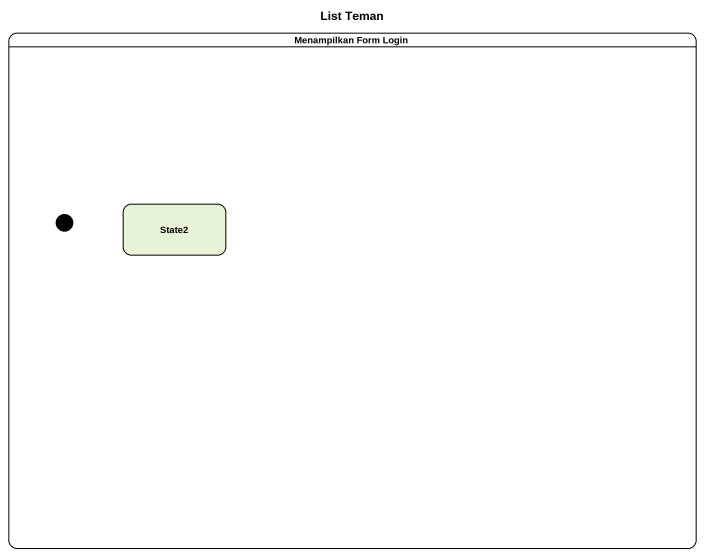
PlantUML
@startuml
title List Teman
hide empty description
state "Menampilkan Form Login" as Menampilkan_Form_Login {
  state initial1 <<start>>
  state State2
}
@enduml
